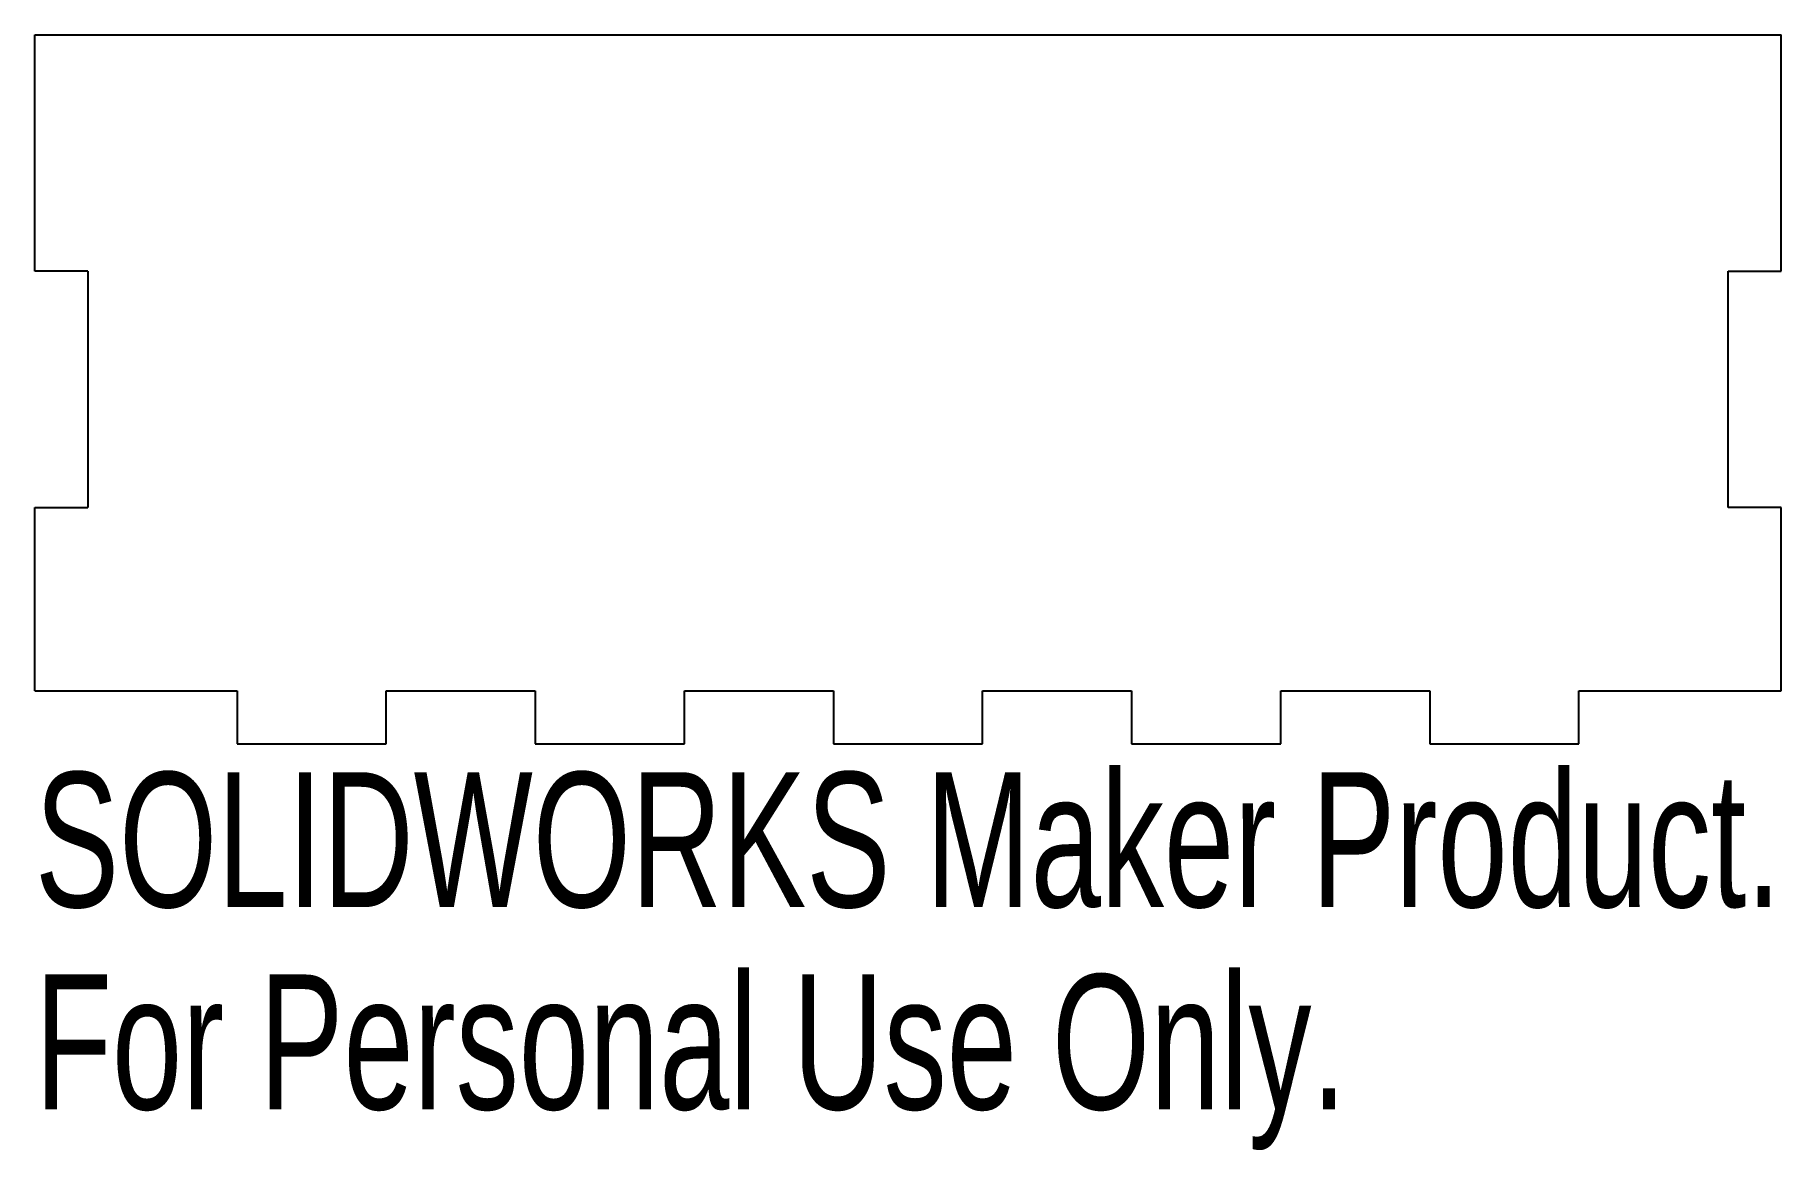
# Model space of a CAD drawing. Header units: millimetres. Extents: x -31.3 to 31.3, y -16.5 to 23.5.
import ezdxf

# ---------------------------------------------------------------- set-up
doc = ezdxf.new("R2010")
doc.units = ezdxf.units.MM
doc.styles.add('SLDTEXTSTYLE0', font='TXT', dxfattribs={"width": 0.7})

msp = doc.modelspace()

# ---------------------------------------------------------------- linework, layer by layer
at = {"color": 7, "linetype": 'Continuous', "lineweight": 25}
for p, q in [((-31.3, 23.5), (31.3, 23.5)), ((-31.3, 15.033), (-31.3, 23.5)), ((31.3, 15.033), (31.3, 23.5)), ((-29.4, 15.033), (-31.3, 15.033)), ((-29.4, 15.033), (-29.4, 6.567)), ((29.4, 6.567), (29.4, 15.033)), ((29.4, 15.033), (31.3, 15.033)), ((-31.3, 6.567), (-29.4, 6.567)), ((-31.3, 0), (-31.3, 6.567)), ((31.3, 6.567), (29.4, 6.567)), ((31.3, 0), (31.3, 6.567)), ((-31.3, 0), (-24.055, 0)), ((-24.055, 0), (-24.055, -1.9)), ((-18.709, -1.9), (-18.709, 0)), ((-18.709, 0), (-13.364, 0)), ((-13.364, 0), (-13.364, -1.9)), ((-8.018, -1.9), (-8.018, 0)), ((-8.018, 0), (-2.673, 0)), ((-2.673, 0), (-2.673, -1.9)), ((2.673, -1.9), (2.673, 0)), ((2.673, 0), (8.018, 0)), ((8.018, 0), (8.018, -1.9)), ((13.364, -1.9), (13.364, 0)), ((13.364, 0), (18.709, 0)), ((18.709, 0), (18.709, -1.9)), ((24.055, -1.9), (24.055, 0)), ((24.055, 0), (31.3, 0)), ((-24.055, -1.9), (-18.709, -1.9)), ((-13.364, -1.9), (-8.018, -1.9)), ((-2.673, -1.9), (2.673, -1.9)), ((8.018, -1.9), (13.364, -1.9)), ((18.709, -1.9), (24.055, -1.9))]:
    msp.add_line(p, q, dxfattribs=at)

# ---------------------------------------------------------------- texts
at = {"color": 7, "linetype": 'Continuous', "char_height": 4.83362, "attachment_point": 1, "style": 'SLDTEXTSTYLE0'}
for s, insert in [('SOLIDWORKS Maker Product.', (-31.3, -2.92)), ('For Personal Use Only.', (-31.3, -10.17))]:
    msp.add_mtext(s, dxfattribs=dict(at, insert=insert))

doc.saveas('drawing.dxf')
